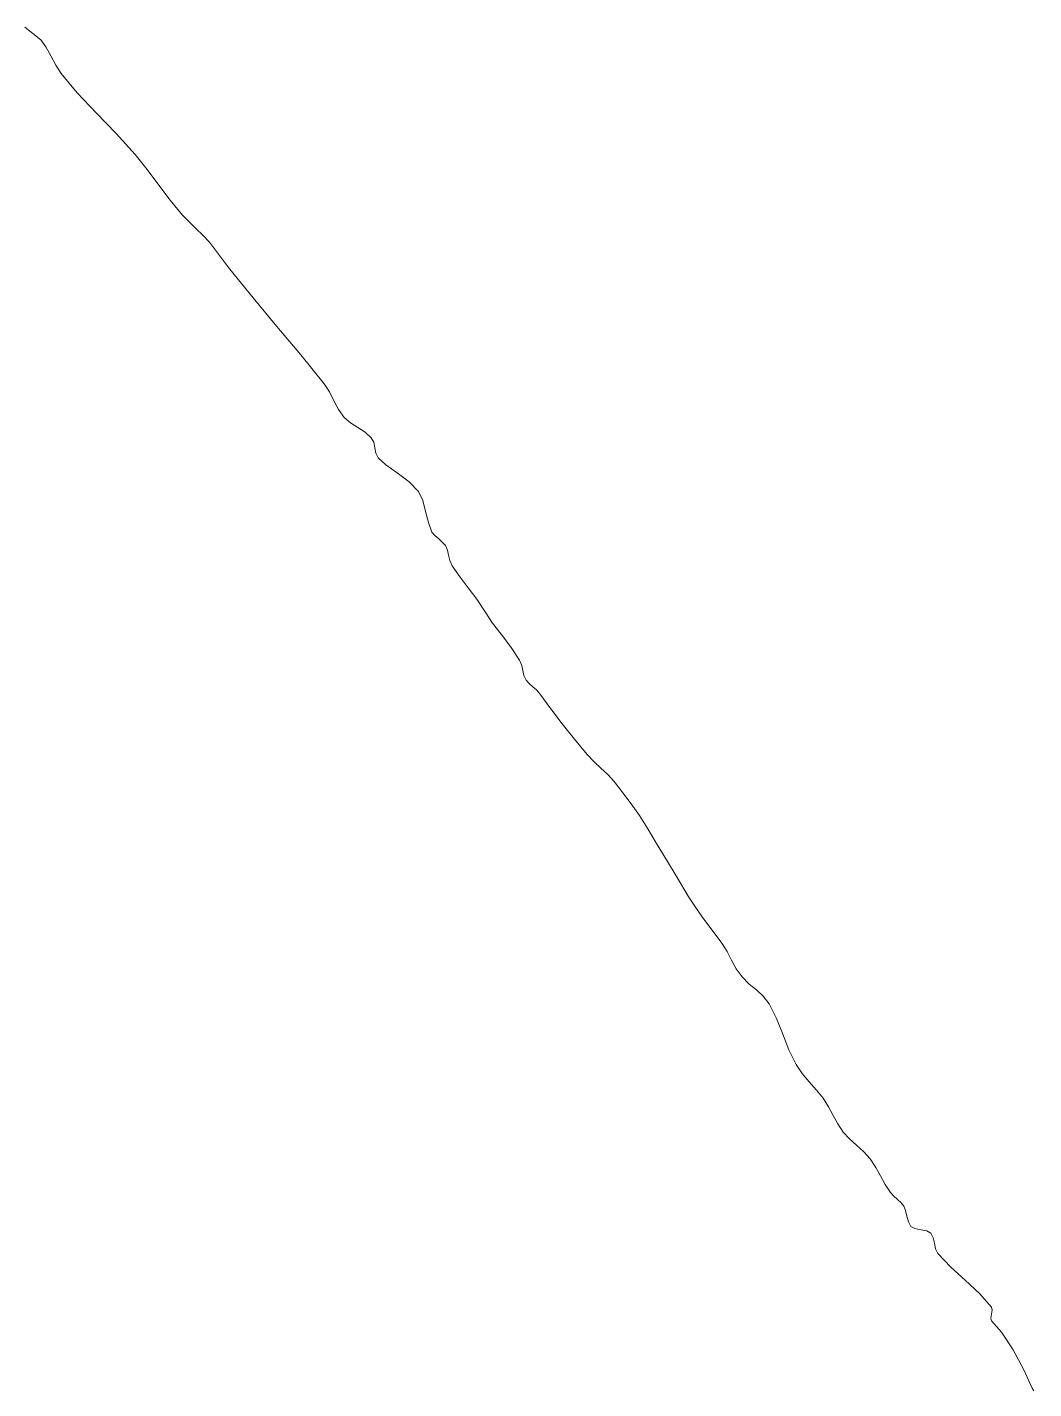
# Model space of a CAD drawing. Header units: inches. Extents: x -493 to 820, y -401 to 913.
# Drawn here: x -355.63 to -339.82, y -189.96 to -168.57 of the extents above; entities that cross this region are included whole.
import ezdxf

# ---------------------------------------------------------------- set-up
doc = ezdxf.new("R2010")
doc.units = ezdxf.units.IN
doc.header["$MEASUREMENT"] = 0
doc.layers.add('Layer 1', color=7, linetype='Continuous')

msp = doc.modelspace()

# ---------------------------------------------------------------- linework, layer by layer
at = {"layer": 'Layer 1', "lineweight": 0}
msp.add_lwpolyline([(-355.666, -168.57), (-355.415, -168.77), (-355.337, -168.876), (-355.259, -169.018), (-355.18, -169.167), (-355.097, -169.299), (-354.843, -169.603), (-354.545, -169.916), (-354.232, -170.238), (-353.933, -170.569), (-353.745, -170.807), (-353.565, -171.049), (-353.383, -171.289), (-353.191, -171.522), (-353.088, -171.629), (-352.979, -171.731), (-352.87, -171.835), (-352.768, -171.946), (-352.688, -172.049), (-352.61, -172.155), (-352.532, -172.262), (-352.45, -172.369), (-352.083, -172.82), (-351.708, -173.269), (-351.334, -173.717), (-350.968, -174.17), (-350.885, -174.297), (-350.813, -174.436), (-350.739, -174.573), (-350.65, -174.699), (-350.554, -174.784), (-350.438, -174.857), (-350.323, -174.932), (-350.227, -175.017), (-350.189, -175.089), (-350.171, -175.176), (-350.154, -175.262), (-350.121, -175.334), (-350, -175.443), (-349.82, -175.571), (-349.631, -175.713), (-349.485, -175.863), (-349.419, -176.005), (-349.373, -176.176), (-349.33, -176.349), (-349.274, -176.499), (-349.23, -176.554), (-349.168, -176.608), (-349.106, -176.661), (-349.062, -176.711), (-349.031, -176.783), (-349.013, -176.863), (-348.992, -176.946), (-348.956, -177.028), (-348.833, -177.208), (-348.704, -177.373), (-348.568, -177.551), (-348.427, -177.77), (-348.321, -177.928), (-348.187, -178.104), (-348.04, -178.299), (-347.897, -178.511), (-347.862, -178.594), (-347.846, -178.676), (-347.83, -178.754), (-347.792, -178.828), (-347.742, -178.882), (-347.688, -178.929), (-347.632, -178.979), (-347.58, -179.04), (-347.409, -179.275), (-347.229, -179.513), (-347.038, -179.752), (-346.838, -179.993), (-346.733, -180.104), (-346.621, -180.206), (-346.511, -180.309), (-346.415, -180.417), (-346.277, -180.596), (-346.145, -180.77), (-346.014, -180.953), (-345.886, -181.158), (-345.748, -181.391), (-345.592, -181.646), (-345.424, -181.923), (-345.25, -182.217), (-345.147, -182.377), (-345.02, -182.556), (-344.875, -182.75), (-344.721, -182.958), (-344.64, -183.088), (-344.57, -183.225), (-344.496, -183.359), (-344.403, -183.487), (-344.292, -183.598), (-344.18, -183.691), (-344.074, -183.789), (-343.98, -183.911), (-343.863, -184.14), (-343.765, -184.386), (-343.668, -184.632), (-343.556, -184.863), (-343.462, -185.002), (-343.351, -185.134), (-343.237, -185.264), (-343.133, -185.393), (-343.047, -185.526), (-342.973, -185.662), (-342.899, -185.795), (-342.815, -185.923), (-342.718, -186.029), (-342.606, -186.129), (-342.493, -186.232), (-342.392, -186.346), (-342.306, -186.479), (-342.232, -186.613), (-342.159, -186.747), (-342.074, -186.875), (-342.026, -186.926), (-341.964, -186.981), (-341.904, -187.037), (-341.862, -187.087), (-341.836, -187.155), (-341.815, -187.244), (-341.792, -187.334), (-341.756, -187.404), (-341.692, -187.439), (-341.6, -187.457), (-341.505, -187.475), (-341.438, -187.511), (-341.402, -187.583), (-341.384, -187.67), (-341.368, -187.756), (-341.333, -187.828), (-341.127, -188.044), (-340.899, -188.25), (-340.676, -188.457), (-340.486, -188.676), (-340.479, -188.721), (-340.488, -188.784), (-340.497, -188.848), (-340.486, -188.887), (-340.33, -189.066), (-340.149, -189.346), (-339.979, -189.66), (-339.851, -189.946), (-339.824, -189.988)], dxfattribs=at)

doc.saveas('drawing.dxf')
